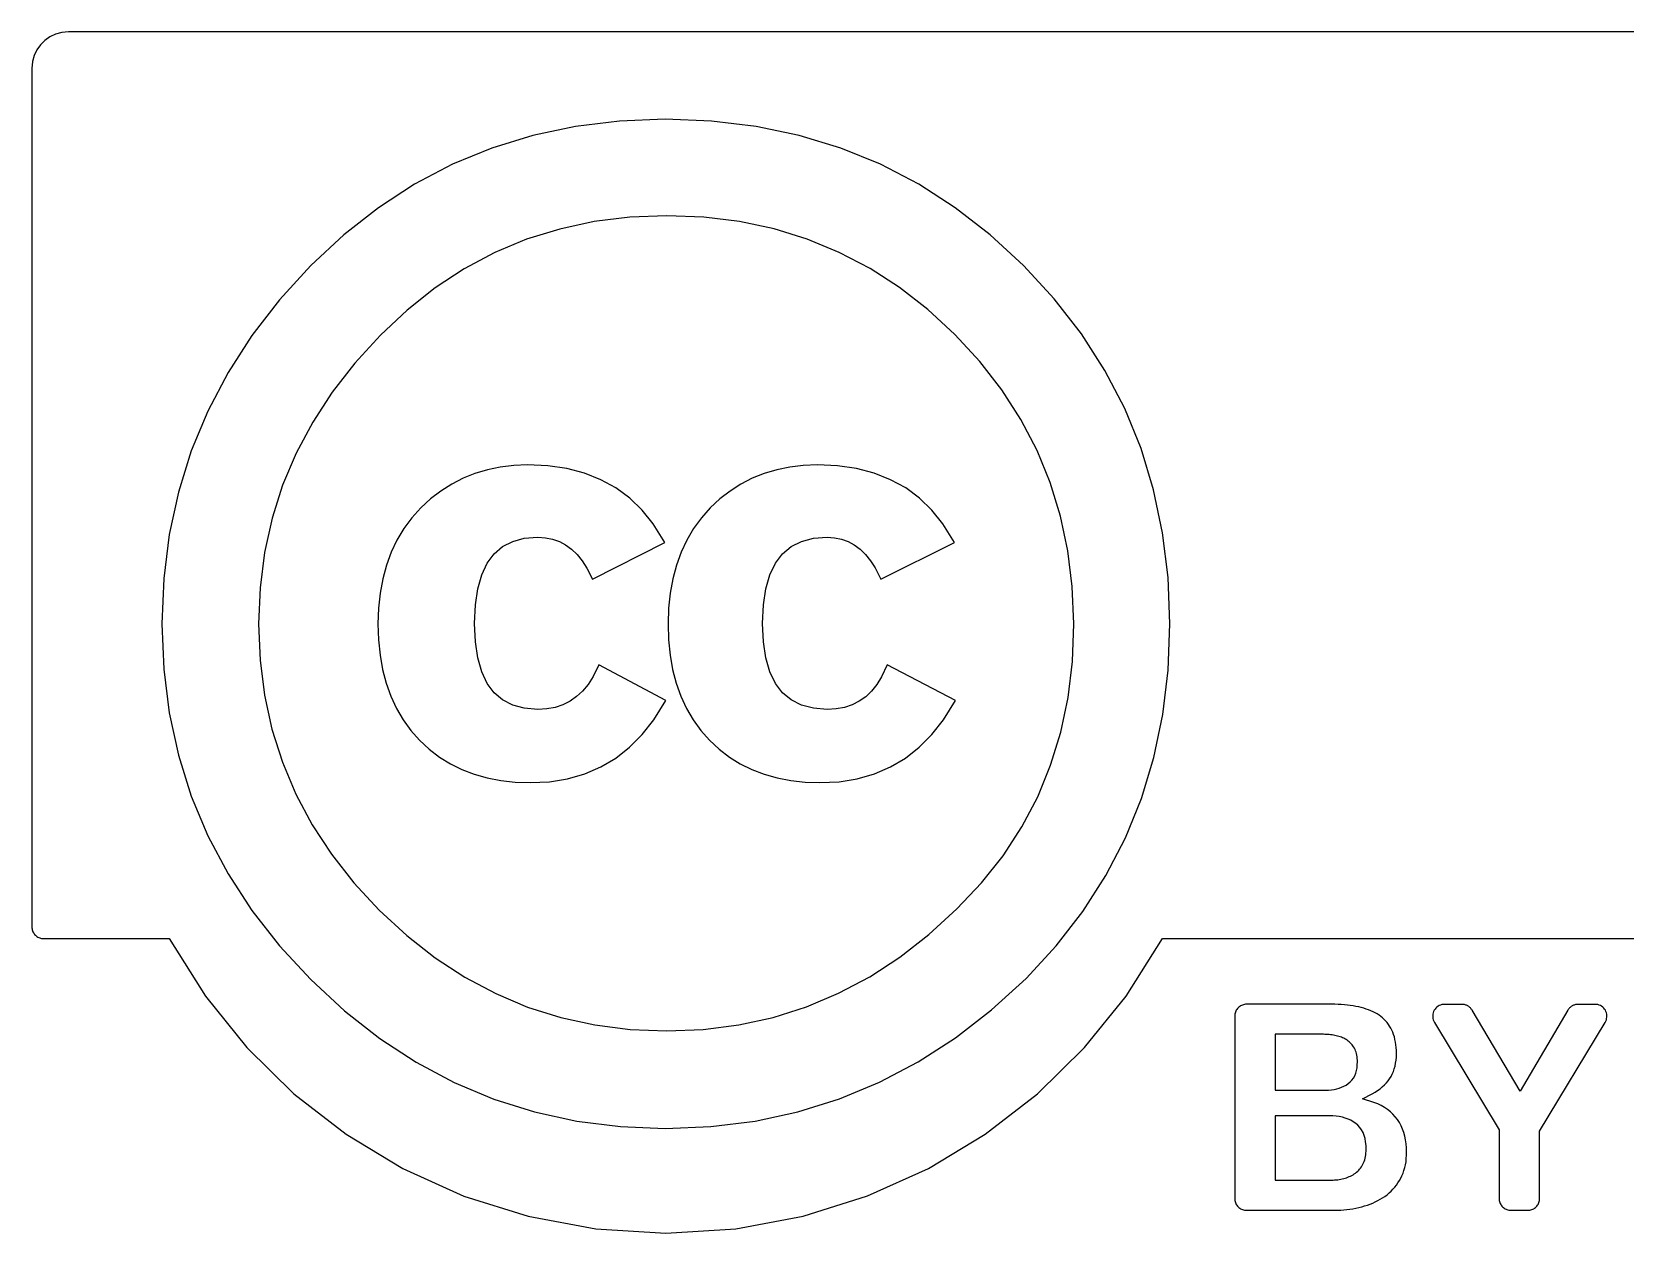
# Model space of a CAD drawing. Extents: x -299 to 299, y -95 to 95.
# Drawn here: x -299 to -46.7, y -95.1 to 95.1 of the extents above; entities that cross this region are included whole.
import ezdxf

# ---------------------------------------------------------------- set-up
doc = ezdxf.new("R2010")
doc.units = 0
doc.layers.get('0').update_dxf_attribs({"linetype": 'CONTINUOUS'})

msp = doc.modelspace()

# ---------------------------------------------------------------- linework, layer by layer
for p, q in [((-296.99, 93.77), (-297.68, 93.08)), ((-296.19, 94.34), (-296.99, 93.77)), ((-295.29, 94.77), (-296.19, 94.34)), ((-294.32, 95.03), (-295.29, 94.77)), ((-293.26, 95.13), (-294.32, 95.03)), ((293.27, 95.13), (-293.26, 95.13)), ((-298.68, 91.38), (-298.95, 90.41)), ((-298.25, 92.27), (-298.68, 91.38)), ((-297.68, 93.08), (-298.25, 92.27)), ((-298.95, 90.41), (-299.04, 89.35)), ((-299.04, 89.35), (-299.04, 86.54)), ((-299.04, 86.54), (-299.04, 78.6)), ((-205.96, 81.01), (-212.95, 80.16)), ((-198.72, 81.3), (-205.96, 81.01)), ((-191.39, 81.01), (-198.72, 81.3)), ((-184.32, 80.16), (-191.39, 81.01)), ((-299.04, 78.6), (-299.04, 66.4)), ((-219.69, 78.73), (-226.19, 76.72)), ((-212.95, 80.16), (-219.69, 78.73)), ((-177.5, 78.73), (-184.32, 80.16)), ((-170.94, 76.72), (-177.5, 78.73)), ((-226.19, 76.72), (-232.43, 74.15)), ((-164.63, 74.15), (-170.94, 76.72)), ((-232.43, 74.15), (-238.42, 71)), ((-158.58, 71), (-164.63, 74.15)), ((-238.42, 71), (-244.16, 67.27)), ((-152.79, 67.28), (-158.58, 71)), ((-299.04, 66.4), (-299.04, 50.78)), ((-244.16, 67.27), (-249.64, 62.98)), ((-204.35, 65.77), (-210, 65.07)), ((-198.49, 66.01), (-204.35, 65.77)), ((-192.62, 65.77), (-198.49, 66.01)), ((-186.96, 65.08), (-192.62, 65.77)), ((-147.26, 62.98), (-152.79, 67.28)), ((-215.44, 63.9), (-220.68, 62.27)), ((-210, 65.07), (-215.44, 63.9)), ((-181.5, 63.91), (-186.96, 65.08)), ((-176.23, 62.29), (-181.5, 63.91)), ((-249.64, 62.98), (-254.87, 58.12)), ((-220.68, 62.27), (-225.72, 60.17)), ((-171.16, 60.2), (-176.23, 62.29)), ((-141.98, 58.12), (-147.26, 62.98)), ((-254.87, 58.12), (-259.81, 52.69)), ((-225.72, 60.17), (-230.55, 57.6)), ((-166.29, 57.64), (-171.16, 60.2)), ((-137.12, 52.84), (-141.98, 58.12)), ((-230.55, 57.6), (-235.17, 54.57)), ((-161.62, 54.62), (-166.29, 57.64)), ((-235.17, 54.57), (-239.6, 51.06)), ((-157.14, 51.14), (-161.62, 54.62)), ((-299.04, 50.78), (-299.04, 32.59)), ((-259.81, 52.69), (-264.18, 47.03)), ((-239.6, 51.06), (-243.82, 47.09)), ((-152.86, 47.18), (-157.14, 51.14)), ((-132.83, 47.31), (-137.12, 52.84)), ((-264.18, 47.03), (-267.96, 41.16)), ((-243.82, 47.09), (-247.88, 42.66)), ((-148.9, 42.9), (-152.86, 47.18)), ((-129.11, 41.52), (-132.83, 47.31)), ((-267.96, 41.16), (-271.17, 35.07)), ((-247.88, 42.66), (-251.46, 38.07)), ((-145.41, 38.41), (-148.9, 42.9)), ((-125.96, 35.46), (-129.11, 41.52)), ((-251.46, 38.07), (-254.56, 33.32)), ((-142.39, 33.72), (-145.41, 38.41)), ((-123.38, 29.15), (-125.96, 35.46)), ((-271.17, 35.07), (-273.79, 28.76)), ((-254.56, 33.32), (-257.19, 28.41)), ((-139.84, 28.83), (-142.39, 33.72)), ((-299.04, 32.59), (-299.04, 12.67)), ((-273.79, 28.76), (-275.82, 22.24)), ((-257.19, 28.41), (-259.33, 23.33)), ((-137.75, 23.74), (-139.84, 28.83)), ((-121.38, 22.59), (-123.38, 29.15)), ((-226.9, 25.78), (-228.86, 25.19)), ((-224.86, 26.2), (-226.9, 25.78)), ((-222.73, 26.45), (-224.86, 26.2)), ((-220.53, 26.53), (-222.73, 26.45)), ((-217.33, 26.39), (-220.53, 26.53)), ((-214.32, 25.95), (-217.33, 26.39)), ((-211.52, 25.22), (-214.32, 25.95)), ((-181.08, 25.78), (-183.06, 25.19)), ((-179.02, 26.2), (-181.08, 25.78)), ((-176.87, 26.45), (-179.02, 26.2)), ((-174.63, 26.53), (-176.87, 26.45)), ((-171.43, 26.39), (-174.63, 26.53)), ((-168.43, 25.95), (-171.43, 26.39)), ((-165.63, 25.22), (-168.43, 25.95)), ((-259.33, 23.33), (-261, 18.09)), ((-232.54, 23.5), (-234.26, 22.41)), ((-230.74, 24.43), (-232.54, 23.5)), ((-228.86, 25.19), (-230.74, 24.43)), ((-208.92, 24.2), (-211.52, 25.22)), ((-206.53, 22.89), (-208.92, 24.2)), ((-204.35, 21.28), (-206.53, 22.89)), ((-186.75, 23.5), (-188.46, 22.41)), ((-184.95, 24.43), (-186.75, 23.5)), ((-183.06, 25.19), (-184.95, 24.43)), ((-163.04, 24.2), (-165.63, 25.22)), ((-160.65, 22.89), (-163.04, 24.2)), ((-158.47, 21.28), (-160.65, 22.89)), ((-136.12, 18.45), (-137.75, 23.74)), ((-275.82, 22.24), (-277.28, 15.5)), ((-235.89, 21.15), (-237.44, 19.72)), ((-234.26, 22.41), (-235.89, 21.15)), ((-202.38, 19.38), (-204.35, 21.28)), ((-190.08, 21.15), (-191.61, 19.72)), ((-188.46, 22.41), (-190.08, 21.15)), ((-156.51, 19.38), (-158.47, 21.28)), ((-119.95, 15.77), (-121.38, 22.59)), ((-261, 18.09), (-262.19, 12.68)), ((-238.87, 18.15), (-240.12, 16.46)), ((-237.44, 19.72), (-238.87, 18.15)), ((-200.62, 17.19), (-202.38, 19.38)), ((-193.01, 18.15), (-194.25, 16.45)), ((-191.61, 19.72), (-193.01, 18.15)), ((-154.75, 17.19), (-156.51, 19.38)), ((-134.96, 12.96), (-136.12, 18.45)), ((-277.28, 15.5), (-278.15, 8.54)), ((-240.12, 16.46), (-241.22, 14.65)), ((-198.8, 14.28), (-200.62, 17.19)), ((-194.25, 16.45), (-195.32, 14.64)), ((-152.94, 14.28), (-154.75, 17.19)), ((-119.09, 8.7), (-119.95, 15.77)), ((-299.04, 12.67), (-299.04, -8.12)), ((-262.19, 12.68), (-262.91, 7.1)), ((-242.14, 12.72), (-242.89, 10.68)), ((-241.22, 14.65), (-242.14, 12.72)), ((-225.82, 12.45), (-224.48, 13.6)), ((-224.48, 13.6), (-222.89, 14.42)), ((-222.89, 14.42), (-221.05, 14.92)), ((-221.05, 14.92), (-218.92, 15.09)), ((-218.92, 15.09), (-217.71, 15.01)), ((-217.71, 15.01), (-216.57, 14.78)), ((-216.57, 14.78), (-215.5, 14.41)), ((-215.5, 14.41), (-214.5, 13.88)), ((-214.5, 13.88), (-213.57, 13.2)), ((-213.57, 13.2), (-212.7, 12.37)), ((-210.23, 8.43), (-198.8, 14.28)), ((-196.23, 12.72), (-196.97, 10.68)), ((-195.32, 14.64), (-196.23, 12.72)), ((-180.14, 12.45), (-178.77, 13.6)), ((-178.77, 13.6), (-177.15, 14.42)), ((-177.15, 14.42), (-175.26, 14.92)), ((-175.26, 14.92), (-173.09, 15.09)), ((-173.09, 15.09), (-171.92, 15.01)), ((-171.92, 15.01), (-170.81, 14.78)), ((-170.81, 14.78), (-169.77, 14.41)), ((-169.77, 14.41), (-168.8, 13.88)), ((-168.8, 13.88), (-167.88, 13.2)), ((-167.88, 13.2), (-167.03, 12.37)), ((-164.58, 8.43), (-152.94, 14.28)), ((-134.26, 7.26), (-134.96, 12.96)), ((-242.89, 10.68), (-243.48, 8.52)), ((-227.79, 9.13), (-226.92, 10.97)), ((-226.92, 10.97), (-225.82, 12.45)), ((-212.7, 12.37), (-211.89, 11.37)), ((-211.89, 11.37), (-211.15, 10.21)), ((-211.15, 10.21), (-210.23, 8.43)), ((-196.97, 10.68), (-197.55, 8.52)), ((-182.15, 9.13), (-181.26, 10.96)), ((-181.26, 10.96), (-180.14, 12.45)), ((-167.03, 12.37), (-166.23, 11.37)), ((-166.23, 11.37), (-165.49, 10.22)), ((-165.49, 10.22), (-164.58, 8.43)), ((-278.15, 8.54), (-278.44, 1.37)), ((-243.48, 8.52), (-243.89, 6.25)), ((-228.42, 6.93), (-227.79, 9.13)), ((-197.55, 8.52), (-197.96, 6.25)), ((-182.79, 6.93), (-182.15, 9.13)), ((-118.8, 1.37), (-119.09, 8.7)), ((-262.91, 7.1), (-263.15, 1.35)), ((-243.89, 6.25), (-244.14, 3.87)), ((-228.8, 4.37), (-228.42, 6.93)), ((-197.96, 6.25), (-198.2, 3.87)), ((-183.18, 4.37), (-182.79, 6.93)), ((-134.03, 1.35), (-134.26, 7.26)), ((-244.14, 3.87), (-244.23, 1.37)), ((-228.93, 1.45), (-228.8, 4.37)), ((-198.2, 3.87), (-198.28, 1.37)), ((-183.31, 1.45), (-183.18, 4.37)), ((-278.44, 1.37), (-278.15, -5.79)), ((-263.15, 1.35), (-262.91, -4.39)), ((-244.23, 1.37), (-244.15, -1.16)), ((-228.8, -1.46), (-228.93, 1.45)), ((-198.28, 1.37), (-198.2, -1.16)), ((-183.18, -1.46), (-183.31, 1.45)), ((-134.25, -4.58), (-134.03, 1.35)), ((-119.08, -5.95), (-118.8, 1.37)), ((-244.15, -1.16), (-243.9, -3.57)), ((-228.42, -4.02), (-228.8, -1.46)), ((-198.2, -1.16), (-197.96, -3.57)), ((-182.79, -4.02), (-183.18, -1.46)), ((-262.91, -4.39), (-262.2, -9.95)), ((-243.9, -3.57), (-243.5, -5.87)), ((-227.79, -6.22), (-228.42, -4.02)), ((-197.96, -3.57), (-197.56, -5.87)), ((-182.15, -6.22), (-182.79, -4.02)), ((-134.94, -10.29), (-134.25, -4.58)), ((-278.15, -5.79), (-277.28, -12.73)), ((-243.5, -5.87), (-242.93, -8.04)), ((-226.92, -8.06), (-227.79, -6.22)), ((-210.17, -6.99), (-210.95, -8.22)), ((-209.24, -5.1), (-210.17, -6.99)), ((-198.61, -10.77), (-209.24, -5.1)), ((-197.56, -5.87), (-196.99, -8.04)), ((-181.26, -8.06), (-182.15, -6.22)), ((-164.48, -7), (-165.22, -8.23)), ((-163.6, -5.1), (-164.48, -7)), ((-152.74, -10.76), (-163.6, -5.1)), ((-119.93, -13), (-119.08, -5.95)), ((-299.04, -8.12), (-299.04, -28.96)), ((-262.2, -9.95), (-261.02, -15.33)), ((-242.93, -8.04), (-242.2, -10.1)), ((-225.82, -9.55), (-226.92, -8.06)), ((-224.48, -10.69), (-225.82, -9.55)), ((-211.81, -9.28), (-212.76, -10.16)), ((-210.95, -8.22), (-211.81, -9.28)), ((-196.99, -8.04), (-196.26, -10.1)), ((-180.14, -9.54), (-181.26, -8.06)), ((-178.77, -10.69), (-180.14, -9.54)), ((-166.06, -9.28), (-166.98, -10.17)), ((-165.22, -8.23), (-166.06, -9.28)), ((-242.2, -10.1), (-241.31, -12.03)), ((-241.31, -12.03), (-240.25, -13.83)), ((-222.89, -11.51), (-224.48, -10.69)), ((-221.05, -12.01), (-222.89, -11.51)), ((-218.92, -12.18), (-221.05, -12.01)), ((-217.5, -12.1), (-218.92, -12.18)), ((-216.17, -11.86), (-217.5, -12.1)), ((-214.94, -11.45), (-216.17, -11.86)), ((-213.8, -10.89), (-214.94, -11.45)), ((-212.76, -10.16), (-213.8, -10.89)), ((-200.54, -13.83), (-198.61, -10.77)), ((-196.26, -10.1), (-195.37, -12.03)), ((-195.37, -12.03), (-194.31, -13.83)), ((-177.15, -11.51), (-178.77, -10.69)), ((-175.26, -12.01), (-177.15, -11.51)), ((-173.09, -12.18), (-175.26, -12.01)), ((-171.66, -12.1), (-173.09, -12.18)), ((-170.34, -11.86), (-171.66, -12.1)), ((-169.12, -11.45), (-170.34, -11.86)), ((-168, -10.89), (-169.12, -11.45)), ((-166.98, -10.17), (-168, -10.89)), ((-154.67, -13.83), (-152.74, -10.76)), ((-136.08, -15.76), (-134.94, -10.29)), ((-277.28, -12.73), (-275.82, -19.45)), ((-240.25, -13.83), (-239.03, -15.52)), ((-202.37, -16.16), (-200.54, -13.83)), ((-194.31, -13.83), (-193.09, -15.52)), ((-156.5, -16.16), (-154.67, -13.83)), ((-121.33, -19.78), (-119.93, -13)), ((-261.02, -15.33), (-259.37, -20.54)), ((-239.03, -15.52), (-237.64, -17.07)), ((-237.64, -17.07), (-236.12, -18.48)), ((-204.38, -18.18), (-202.37, -16.16)), ((-193.09, -15.52), (-191.71, -17.07)), ((-191.71, -17.07), (-190.19, -18.48)), ((-158.51, -18.18), (-156.5, -16.16)), ((-137.69, -21), (-136.08, -15.76)), ((-275.82, -19.45), (-273.79, -25.94)), ((-236.12, -18.48), (-234.49, -19.73)), ((-234.49, -19.73), (-232.76, -20.8)), ((-208.94, -21.29), (-206.57, -19.89)), ((-206.57, -19.89), (-204.38, -18.18)), ((-190.19, -18.48), (-188.57, -19.73)), ((-188.57, -19.73), (-186.84, -20.8)), ((-163.06, -21.29), (-160.69, -19.89)), ((-160.69, -19.89), (-158.51, -18.18)), ((-123.3, -26.29), (-121.33, -19.78)), ((-259.37, -20.54), (-257.25, -25.58)), ((-232.76, -20.8), (-230.92, -21.72)), ((-230.92, -21.72), (-228.97, -22.46)), ((-228.97, -22.46), (-226.91, -23.04)), ((-214.2, -23.16), (-211.49, -22.38)), ((-211.49, -22.38), (-208.94, -21.29)), ((-186.84, -20.8), (-185, -21.72)), ((-185, -21.72), (-183.05, -22.46)), ((-183.05, -22.46), (-181, -23.04)), ((-168.31, -23.16), (-165.6, -22.38)), ((-165.6, -22.38), (-163.06, -21.29)), ((-139.74, -26.01), (-137.69, -21)), ((-226.91, -23.04), (-224.76, -23.45)), ((-224.76, -23.45), (-222.5, -23.7)), ((-222.5, -23.7), (-220.13, -23.78)), ((-220.13, -23.78), (-217.08, -23.63)), ((-217.08, -23.63), (-214.2, -23.16)), ((-181, -23.04), (-178.85, -23.45)), ((-178.85, -23.45), (-176.59, -23.7)), ((-176.59, -23.7), (-174.23, -23.78)), ((-174.23, -23.78), (-171.19, -23.63)), ((-171.19, -23.63), (-168.31, -23.16)), ((-273.79, -25.94), (-271.16, -32.21)), ((-257.25, -25.58), (-254.65, -30.44)), ((-142.26, -30.79), (-139.74, -26.01)), ((-125.83, -32.53), (-123.3, -26.29)), ((-299.04, -28.96), (-299.03, -46.78)), ((-271.16, -32.21), (-267.96, -38.24)), ((-254.65, -30.44), (-251.58, -35.12)), ((-145.23, -35.35), (-142.26, -30.79)), ((-128.93, -38.5), (-125.83, -32.53)), ((-251.58, -35.12), (-248.04, -39.63)), ((-148.66, -39.67), (-145.23, -35.35)), ((-267.96, -38.24), (-264.18, -44.05)), ((-248.04, -39.63), (-244.02, -43.97)), ((-152.55, -43.78), (-148.66, -39.67)), ((-132.59, -44.2), (-128.93, -38.5)), ((-264.18, -44.05), (-259.81, -49.63)), ((-244.02, -43.97), (-239.68, -47.99)), ((-156.98, -47.84), (-152.55, -43.78)), ((-136.81, -49.63), (-132.59, -44.2)), ((-299.03, -46.78), (-299.01, -46.93)), ((-299.01, -46.93), (-298.98, -47.09)), ((-298.98, -47.09), (-298.93, -47.25)), ((-298.93, -47.25), (-298.87, -47.4)), ((-298.87, -47.4), (-298.79, -47.54)), ((-298.79, -47.54), (-298.7, -47.68)), ((-298.7, -47.68), (-298.6, -47.81)), ((-298.6, -47.81), (-298.49, -47.93)), ((-298.49, -47.93), (-298.37, -48.04)), ((-161.58, -51.42), (-156.98, -47.84)), ((-298.37, -48.04), (-298.24, -48.14)), ((-298.24, -48.14), (-298.1, -48.23)), ((-298.1, -48.23), (-297.96, -48.31)), ((-297.96, -48.31), (-297.8, -48.37)), ((-297.8, -48.37), (-297.65, -48.42)), ((-297.65, -48.42), (-297.49, -48.46)), ((-297.49, -48.46), (-297.32, -48.48)), ((-297.32, -48.48), (-297.15, -48.48)), ((-297.15, -48.48), (-277.32, -48.48)), ((-277.32, -48.48), (-271.56, -57.61)), ((-259.81, -49.63), (-254.87, -54.98)), ((-239.68, -47.99), (-235.16, -51.53)), ((-141.59, -54.78), (-136.81, -49.63)), ((-125.75, -57.61), (-119.98, -48.48)), ((-119.98, -48.48), (297.15, -48.48)), ((-235.16, -51.53), (-230.46, -54.6)), ((-166.34, -54.52), (-161.58, -51.42)), ((-254.87, -54.98), (-249.52, -59.92)), ((-230.46, -54.6), (-225.58, -57.2)), ((-171.27, -57.14), (-166.34, -54.52)), ((-147.06, -59.77), (-141.59, -54.78)), ((-271.56, -57.61), (-264.99, -65.74)), ((-225.58, -57.2), (-220.52, -59.32)), ((-176.37, -59.28), (-171.27, -57.14)), ((-132.32, -65.74), (-125.75, -57.61)), ((-249.52, -59.92), (-243.95, -64.29)), ((-220.52, -59.32), (-215.29, -60.97)), ((-181.64, -60.95), (-176.37, -59.28)), ((-152.76, -64.17), (-147.06, -59.77)), ((-108.51, -60.44), (-108.53, -60.6)), ((-108.47, -60.28), (-108.51, -60.44)), ((-108.42, -60.12), (-108.47, -60.28)), ((-108.36, -59.97), (-108.42, -60.12)), ((-108.29, -59.83), (-108.36, -59.97)), ((-108.2, -59.69), (-108.29, -59.83)), ((-108.1, -59.56), (-108.2, -59.69)), ((-107.99, -59.44), (-108.1, -59.56)), ((-107.87, -59.33), (-107.99, -59.44)), ((-107.74, -59.23), (-107.87, -59.33)), ((-107.6, -59.14), (-107.74, -59.23)), ((-107.45, -59.06), (-107.6, -59.14)), ((-107.3, -59), (-107.45, -59.06)), ((-107.14, -58.95), (-107.3, -59)), ((-106.98, -58.91), (-107.14, -58.95)), ((-106.83, -58.89), (-106.98, -58.91)), ((-92.66, -58.89), (-106.83, -58.89)), ((-92.16, -58.91), (-92.66, -58.89)), ((-91.66, -58.93), (-92.16, -58.91)), ((-91.17, -58.97), (-91.66, -58.93)), ((-90.7, -59.01), (-91.17, -58.97)), ((-90.23, -59.07), (-90.7, -59.01)), ((-89.78, -59.14), (-90.23, -59.07)), ((-89.34, -59.21), (-89.78, -59.14)), ((-88.9, -59.3), (-89.34, -59.21)), ((-88.49, -59.39), (-88.9, -59.3)), ((-88.09, -59.5), (-88.49, -59.39)), ((-87.7, -59.63), (-88.09, -59.5)), ((-87.33, -59.76), (-87.7, -59.63)), ((-86.97, -59.91), (-87.33, -59.76)), ((-86.63, -60.06), (-86.97, -59.91)), ((-86.3, -60.23), (-86.63, -60.06)), ((-85.98, -60.42), (-86.3, -60.23)), ((-85.68, -60.61), (-85.98, -60.42)), ((-77.15, -60.46), (-77.17, -60.68)), ((-77.1, -60.25), (-77.15, -60.46)), ((-77.03, -60.04), (-77.1, -60.25)), ((-76.93, -59.84), (-77.03, -60.04)), ((-76.81, -59.66), (-76.93, -59.84)), ((-76.67, -59.49), (-76.81, -59.66)), ((-76.51, -59.33), (-76.67, -59.49)), ((-76.33, -59.2), (-76.51, -59.33)), ((-76.14, -59.09), (-76.33, -59.2)), ((-75.94, -59), (-76.14, -59.09)), ((-75.73, -58.94), (-75.94, -59)), ((-75.53, -58.9), (-75.73, -58.94)), ((-72.34, -58.9), (-75.53, -58.9)), ((-72.13, -58.94), (-72.34, -58.9)), ((-72.03, -58.97), (-72.13, -58.94)), ((-71.93, -59), (-72.03, -58.97)), ((-71.83, -59.04), (-71.93, -59)), ((-71.73, -59.08), (-71.83, -59.04)), ((-71.63, -59.13), (-71.73, -59.08)), ((-71.54, -59.19), (-71.63, -59.13)), ((-71.45, -59.25), (-71.54, -59.19)), ((-71.37, -59.32), (-71.45, -59.25)), ((-71.28, -59.39), (-71.37, -59.32)), ((-71.21, -59.47), (-71.28, -59.39)), ((-71.13, -59.55), (-71.21, -59.47)), ((-71.07, -59.63), (-71.13, -59.55)), ((-71, -59.72), (-71.07, -59.63)), ((-70.94, -59.82), (-71, -59.72)), ((-63.33, -72.65), (-70.94, -59.82)), ((-55.77, -59.82), (-63.33, -72.65)), ((-55.71, -59.72), (-55.77, -59.82)), ((-55.65, -59.64), (-55.71, -59.72)), ((-55.58, -59.55), (-55.65, -59.64)), ((-55.51, -59.47), (-55.58, -59.55)), ((-55.43, -59.39), (-55.51, -59.47)), ((-55.35, -59.32), (-55.43, -59.39)), ((-55.26, -59.25), (-55.35, -59.32)), ((-55.17, -59.19), (-55.26, -59.25)), ((-55.08, -59.14), (-55.17, -59.19)), ((-54.98, -59.09), (-55.08, -59.14)), ((-54.88, -59.04), (-54.98, -59.09)), ((-54.78, -59), (-54.88, -59.04)), ((-54.68, -58.97), (-54.78, -59)), ((-54.58, -58.94), (-54.68, -58.97)), ((-54.37, -58.9), (-54.58, -58.94)), ((-51.24, -58.9), (-54.37, -58.9)), ((-51.04, -58.94), (-51.24, -58.9)), ((-50.83, -59), (-51.04, -58.94)), ((-50.63, -59.09), (-50.83, -59)), ((-50.44, -59.2), (-50.63, -59.09)), ((-50.26, -59.33), (-50.44, -59.2)), ((-50.1, -59.49), (-50.26, -59.33)), ((-49.96, -59.66), (-50.1, -59.49)), ((-49.84, -59.84), (-49.96, -59.66)), ((-49.74, -60.04), (-49.84, -59.84)), ((-49.67, -60.25), (-49.74, -60.04)), ((-49.62, -60.46), (-49.67, -60.25)), ((-49.6, -60.68), (-49.62, -60.46)), ((-215.29, -60.97), (-209.87, -62.15)), ((-209.87, -62.15), (-204.27, -62.86)), ((-204.27, -62.86), (-198.49, -63.1)), ((-198.49, -63.1), (-192.7, -62.86)), ((-192.7, -62.86), (-187.08, -62.14)), ((-187.08, -62.14), (-181.64, -60.95)), ((-108.53, -60.6), (-108.54, -60.78)), ((-108.54, -60.78), (-108.53, -89.81)), ((-85.4, -60.82), (-85.68, -60.61)), ((-85.13, -61.04), (-85.4, -60.82)), ((-84.88, -61.27), (-85.13, -61.04)), ((-84.64, -61.52), (-84.88, -61.27)), ((-84.41, -61.78), (-84.64, -61.52)), ((-84.2, -62.06), (-84.41, -61.78)), ((-84, -62.35), (-84.2, -62.06)), ((-83.82, -62.66), (-84, -62.35)), ((-83.66, -62.98), (-83.82, -62.66)), ((-83.5, -63.32), (-83.66, -62.98)), ((-77.17, -60.68), (-77.17, -60.9)), ((-77.17, -60.9), (-77.14, -61.12)), ((-77.14, -61.12), (-77.09, -61.33)), ((-77.09, -61.33), (-77.01, -61.54)), ((-77.01, -61.54), (-76.9, -61.75)), ((-76.9, -61.75), (-66.66, -78.78)), ((-60.25, -78.97), (-49.87, -61.75)), ((-49.87, -61.75), (-49.76, -61.54)), ((-49.76, -61.54), (-49.68, -61.34)), ((-49.68, -61.34), (-49.63, -61.12)), ((-49.63, -61.12), (-49.6, -60.9)), ((-49.6, -60.9), (-49.6, -60.68)), ((-243.95, -64.29), (-238.16, -68.07)), ((-158.67, -67.98), (-152.76, -64.17)), ((-94.7, -63.64), (-102.13, -63.64)), ((-102.13, -63.64), (-102.13, -72.49)), ((-94.47, -63.64), (-94.7, -63.64)), ((-94.24, -63.65), (-94.47, -63.64)), ((-94.02, -63.66), (-94.24, -63.65)), ((-93.79, -63.67), (-94.02, -63.66)), ((-93.57, -63.69), (-93.79, -63.67)), ((-93.35, -63.72), (-93.57, -63.69)), ((-93.13, -63.74), (-93.35, -63.72)), ((-92.91, -63.78), (-93.13, -63.74)), ((-92.7, -63.81), (-92.91, -63.78)), ((-92.48, -63.86), (-92.7, -63.81)), ((-92.27, -63.91), (-92.48, -63.86)), ((-92.06, -63.96), (-92.27, -63.91)), ((-91.85, -64.03), (-92.06, -63.96)), ((-91.65, -64.1), (-91.85, -64.03)), ((-91.46, -64.18), (-91.65, -64.1)), ((-91.27, -64.27), (-91.46, -64.18)), ((-91.08, -64.36), (-91.27, -64.27)), ((-90.9, -64.46), (-91.08, -64.36)), ((-90.72, -64.58), (-90.9, -64.46)), ((-90.55, -64.7), (-90.72, -64.58)), ((-90.39, -64.83), (-90.55, -64.7)), ((-90.24, -64.98), (-90.39, -64.83)), ((-90.09, -65.13), (-90.24, -64.98)), ((-89.95, -65.29), (-90.09, -65.13)), ((-89.82, -65.46), (-89.95, -65.29)), ((-89.7, -65.63), (-89.82, -65.46)), ((-83.37, -63.67), (-83.5, -63.32)), ((-83.25, -64.05), (-83.37, -63.67)), ((-83.16, -64.44), (-83.25, -64.05)), ((-83.07, -64.86), (-83.16, -64.44)), ((-83.01, -65.29), (-83.07, -64.86)), ((-82.96, -65.75), (-83.01, -65.29)), ((-264.99, -65.74), (-257.53, -73.05)), ((-238.16, -68.07), (-232.14, -71.27)), ((-164.8, -71.21), (-158.67, -67.98)), ((-139.78, -73.05), (-132.32, -65.74)), ((-89.59, -65.82), (-89.7, -65.63)), ((-89.48, -66.03), (-89.59, -65.82)), ((-89.39, -66.24), (-89.48, -66.03)), ((-89.31, -66.46), (-89.39, -66.24)), ((-89.25, -66.7), (-89.31, -66.46)), ((-89.19, -66.94), (-89.25, -66.7)), ((-89.15, -67.19), (-89.19, -66.94)), ((-89.12, -67.45), (-89.15, -67.19)), ((-89.11, -67.72), (-89.12, -67.45)), ((-89.12, -68.49), (-89.1, -68)), ((-89.1, -68), (-89.11, -67.72)), ((-83.05, -68.23), (-82.98, -67.75)), ((-82.98, -67.75), (-82.94, -67.25)), ((-82.94, -66.22), (-82.96, -65.75)), ((-82.93, -66.72), (-82.94, -66.22)), ((-82.94, -67.25), (-82.93, -66.72)), ((-89.98, -70.89), (-89.74, -70.56)), ((-89.74, -70.56), (-89.54, -70.2)), ((-89.54, -70.2), (-89.38, -69.81)), ((-89.38, -69.81), (-89.26, -69.39)), ((-89.26, -69.39), (-89.17, -68.95)), ((-89.17, -68.95), (-89.12, -68.49)), ((-84, -70.67), (-83.77, -70.32)), ((-83.77, -70.32), (-83.58, -69.94)), ((-83.58, -69.94), (-83.41, -69.55)), ((-83.41, -69.55), (-83.26, -69.13)), ((-83.26, -69.13), (-83.14, -68.69)), ((-83.14, -68.69), (-83.05, -68.23)), ((-257.53, -73.05), (-249.26, -79.46)), ((-232.14, -71.27), (-225.9, -73.9)), ((-171.15, -73.86), (-164.8, -71.21)), ((-148.05, -79.45), (-139.78, -73.05)), ((-102.13, -72.49), (-94.12, -72.49)), ((-94.12, -72.49), (-93.67, -72.47)), ((-93.67, -72.47), (-93.23, -72.44)), ((-93.23, -72.44), (-92.8, -72.37)), ((-92.8, -72.37), (-92.39, -72.29)), ((-92.39, -72.29), (-91.99, -72.17)), ((-91.99, -72.17), (-91.61, -72.03)), ((-91.61, -72.03), (-91.25, -71.86)), ((-91.25, -71.86), (-90.9, -71.67)), ((-90.9, -71.67), (-90.57, -71.45)), ((-90.57, -71.45), (-90.26, -71.19)), ((-90.26, -71.19), (-89.98, -70.89)), ((-88.32, -73.84), (-86.75, -73.04)), ((-86.75, -73.04), (-86.31, -72.79)), ((-86.31, -72.79), (-85.9, -72.53)), ((-85.9, -72.53), (-85.51, -72.25)), ((-85.51, -72.25), (-85.16, -71.96)), ((-85.16, -71.96), (-84.83, -71.66)), ((-84.83, -71.66), (-84.52, -71.34)), ((-84.52, -71.34), (-84.25, -71.01)), ((-84.25, -71.01), (-84, -70.67)), ((-225.9, -73.9), (-219.43, -75.93)), ((-177.72, -75.91), (-171.15, -73.86)), ((-86.5, -74.42), (-88.32, -73.84)), ((-85.89, -74.65), (-86.5, -74.42)), ((-85.33, -74.92), (-85.89, -74.65)), ((-84.81, -75.22), (-85.33, -74.92)), ((-84.32, -75.54), (-84.81, -75.22)), ((-83.88, -75.9), (-84.32, -75.54)), ((-219.43, -75.93), (-212.75, -77.39)), ((-212.75, -77.39), (-205.84, -78.26)), ((-191.51, -78.26), (-184.51, -77.38)), ((-184.51, -77.38), (-177.72, -75.91)), ((-93.55, -76.53), (-102.13, -76.53)), ((-102.13, -76.53), (-102.13, -86.76)), ((-93.01, -76.55), (-93.55, -76.53)), ((-92.48, -76.59), (-93.01, -76.55)), ((-91.97, -76.66), (-92.48, -76.59)), ((-91.48, -76.76), (-91.97, -76.66)), ((-91.02, -76.9), (-91.48, -76.76)), ((-90.57, -77.06), (-91.02, -76.9)), ((-90.15, -77.26), (-90.57, -77.06)), ((-89.76, -77.48), (-90.15, -77.26)), ((-89.38, -77.74), (-89.76, -77.48)), ((-89.03, -78.04), (-89.38, -77.74)), ((-88.72, -78.39), (-89.03, -78.04)), ((-83.47, -76.28), (-83.88, -75.9)), ((-83.1, -76.7), (-83.47, -76.28)), ((-82.76, -77.15), (-83.1, -76.7)), ((-82.46, -77.63), (-82.76, -77.15)), ((-82.19, -78.12), (-82.46, -77.63)), ((-81.96, -78.65), (-82.19, -78.12)), ((-249.26, -79.46), (-240.27, -84.89)), ((-205.84, -78.26), (-198.72, -78.55)), ((-198.72, -78.55), (-191.51, -78.26)), ((-157.04, -84.88), (-148.05, -79.45)), ((-88.45, -78.78), (-88.72, -78.39)), ((-88.22, -79.2), (-88.45, -78.78)), ((-88.04, -79.66), (-88.22, -79.2)), ((-87.9, -80.16), (-88.04, -79.66)), ((-87.8, -80.68), (-87.9, -80.16)), ((-87.74, -81.24), (-87.8, -80.68)), ((-81.76, -79.19), (-81.96, -78.65)), ((-81.6, -79.76), (-81.76, -79.19)), ((-81.47, -80.35), (-81.6, -79.76)), ((-81.38, -80.96), (-81.47, -80.35)), ((-66.66, -78.78), (-66.66, -89.62)), ((-60.25, -89.62), (-60.25, -78.97)), ((-87.94, -83.52), (-87.87, -83.27)), ((-87.87, -83.27), (-87.82, -83)), ((-87.82, -83), (-87.78, -82.72)), ((-87.78, -82.72), (-87.75, -82.44)), ((-87.75, -82.44), (-87.73, -82.14)), ((-87.72, -81.83), (-87.74, -81.24)), ((-87.73, -82.14), (-87.72, -81.83)), ((-81.33, -81.6), (-81.38, -80.96)), ((-81.36, -83.31), (-81.32, -82.79)), ((-81.31, -82.26), (-81.33, -81.6)), ((-81.32, -82.79), (-81.31, -82.26)), ((-240.27, -84.89), (-230.63, -89.25)), ((-166.68, -89.24), (-157.04, -84.88)), ((-89.79, -85.88), (-89.6, -85.76)), ((-89.6, -85.76), (-89.41, -85.63)), ((-89.41, -85.63), (-89.23, -85.49)), ((-89.23, -85.49), (-89.06, -85.33)), ((-89.06, -85.33), (-88.9, -85.17)), ((-88.9, -85.17), (-88.75, -85)), ((-88.75, -85), (-88.6, -84.82)), ((-88.6, -84.82), (-88.47, -84.64)), ((-88.47, -84.64), (-88.35, -84.44)), ((-88.35, -84.44), (-88.23, -84.23)), ((-88.23, -84.23), (-88.12, -84.01)), ((-88.12, -84.01), (-88.02, -83.77)), ((-88.02, -83.77), (-87.94, -83.52)), ((-82.05, -86.04), (-81.88, -85.63)), ((-81.88, -85.63), (-81.73, -85.2)), ((-81.73, -85.2), (-81.6, -84.75)), ((-81.6, -84.75), (-81.5, -84.29)), ((-81.5, -84.29), (-81.41, -83.81)), ((-81.41, -83.81), (-81.36, -83.31)), ((-102.13, -86.76), (-93.69, -86.76)), ((-93.69, -86.76), (-93.45, -86.75)), ((-93.45, -86.75), (-93.2, -86.75)), ((-93.2, -86.75), (-92.95, -86.73)), ((-92.95, -86.73), (-92.71, -86.71)), ((-92.71, -86.71), (-92.46, -86.69)), ((-92.46, -86.69), (-92.22, -86.66)), ((-92.22, -86.66), (-91.99, -86.62)), ((-91.99, -86.62), (-91.75, -86.58)), ((-91.75, -86.58), (-91.52, -86.53)), ((-91.52, -86.53), (-91.28, -86.48)), ((-91.28, -86.48), (-91.05, -86.42)), ((-91.05, -86.42), (-90.83, -86.35)), ((-90.83, -86.35), (-90.61, -86.27)), ((-90.61, -86.27), (-90.4, -86.18)), ((-90.4, -86.18), (-90.19, -86.09)), ((-90.19, -86.09), (-89.99, -85.99)), ((-89.99, -85.99), (-89.79, -85.88)), ((-83.78, -88.48), (-83.48, -88.18)), ((-83.48, -88.18), (-83.2, -87.86)), ((-83.2, -87.86), (-82.94, -87.53)), ((-82.94, -87.53), (-82.69, -87.18)), ((-82.69, -87.18), (-82.46, -86.81)), ((-82.46, -86.81), (-82.24, -86.43)), ((-82.24, -86.43), (-82.05, -86.04)), ((-230.63, -89.25), (-220.43, -92.46)), ((-176.88, -92.46), (-166.68, -89.24)), ((-108.53, -89.81), (-108.51, -89.96)), ((-108.51, -89.96), (-108.47, -90.12)), ((-108.47, -90.12), (-108.43, -90.27)), ((-108.43, -90.27), (-108.36, -90.43)), ((-108.36, -90.43), (-108.29, -90.57)), ((-108.29, -90.57), (-108.2, -90.71)), ((-108.2, -90.71), (-108.1, -90.84)), ((-108.1, -90.84), (-107.99, -90.96)), ((-88.42, -90.96), (-87.96, -90.83)), ((-87.96, -90.83), (-87.52, -90.69)), ((-87.52, -90.69), (-87.09, -90.54)), ((-87.09, -90.54), (-86.67, -90.36)), ((-86.67, -90.36), (-86.27, -90.18)), ((-86.27, -90.18), (-85.87, -89.98)), ((-85.87, -89.98), (-85.49, -89.77)), ((-85.49, -89.77), (-85.12, -89.54)), ((-85.12, -89.54), (-84.76, -89.3)), ((-84.76, -89.3), (-84.41, -89.04)), ((-84.41, -89.04), (-84.09, -88.77)), ((-84.09, -88.77), (-83.78, -88.48)), ((-66.66, -89.62), (-66.65, -89.8)), ((-66.65, -89.8), (-66.63, -89.96)), ((-66.63, -89.96), (-66.59, -90.12)), ((-66.59, -90.12), (-66.54, -90.27)), ((-66.54, -90.27), (-66.48, -90.43)), ((-66.48, -90.43), (-66.41, -90.57)), ((-66.41, -90.57), (-66.32, -90.71)), ((-66.32, -90.71), (-66.22, -90.84)), ((-66.22, -90.84), (-66.11, -90.96)), ((-60.8, -90.96), (-60.69, -90.84)), ((-60.69, -90.84), (-60.59, -90.71)), ((-60.59, -90.71), (-60.5, -90.57)), ((-60.5, -90.57), (-60.42, -90.42)), ((-60.42, -90.42), (-60.36, -90.27)), ((-60.36, -90.27), (-60.31, -90.11)), ((-60.31, -90.11), (-60.27, -89.95)), ((-60.27, -89.95), (-60.25, -89.79)), ((-60.25, -89.79), (-60.25, -89.62)), ((-220.43, -92.46), (-209.74, -94.45)), ((-187.56, -94.45), (-176.88, -92.46)), ((-107.99, -90.96), (-107.87, -91.07)), ((-107.87, -91.07), (-107.74, -91.17)), ((-107.74, -91.17), (-107.6, -91.26)), ((-107.6, -91.26), (-107.45, -91.34)), ((-107.45, -91.34), (-107.3, -91.4)), ((-107.3, -91.4), (-107.14, -91.45)), ((-107.14, -91.45), (-106.98, -91.48)), ((-106.98, -91.48), (-106.82, -91.5)), ((-106.82, -91.5), (-106.65, -91.51)), ((-106.65, -91.51), (-92.71, -91.51)), ((-92.71, -91.51), (-92.22, -91.51)), ((-92.22, -91.51), (-91.73, -91.49)), ((-91.73, -91.49), (-91.25, -91.45)), ((-91.25, -91.45), (-90.77, -91.4)), ((-90.77, -91.4), (-90.3, -91.34)), ((-90.3, -91.34), (-89.82, -91.27)), ((-89.82, -91.27), (-89.35, -91.18)), ((-89.35, -91.18), (-88.88, -91.08)), ((-88.88, -91.08), (-88.42, -90.96)), ((-66.11, -90.96), (-65.99, -91.07)), ((-65.99, -91.07), (-65.86, -91.17)), ((-65.86, -91.17), (-65.72, -91.26)), ((-65.72, -91.26), (-65.57, -91.34)), ((-65.57, -91.34), (-65.42, -91.4)), ((-65.42, -91.4), (-65.26, -91.45)), ((-65.26, -91.45), (-65.1, -91.48)), ((-65.1, -91.48), (-64.95, -91.5)), ((-64.95, -91.5), (-61.96, -91.5)), ((-61.96, -91.5), (-61.8, -91.48)), ((-61.8, -91.48), (-61.64, -91.44)), ((-61.64, -91.44), (-61.49, -91.4)), ((-61.49, -91.4), (-61.33, -91.33)), ((-61.33, -91.33), (-61.19, -91.26)), ((-61.19, -91.26), (-61.05, -91.17)), ((-61.05, -91.17), (-60.92, -91.07)), ((-60.92, -91.07), (-60.8, -90.96)), ((-209.74, -94.45), (-198.65, -95.13)), ((-198.65, -95.13), (-187.56, -94.45))]:
    msp.add_line(p, q)

doc.saveas('drawing.dxf')
